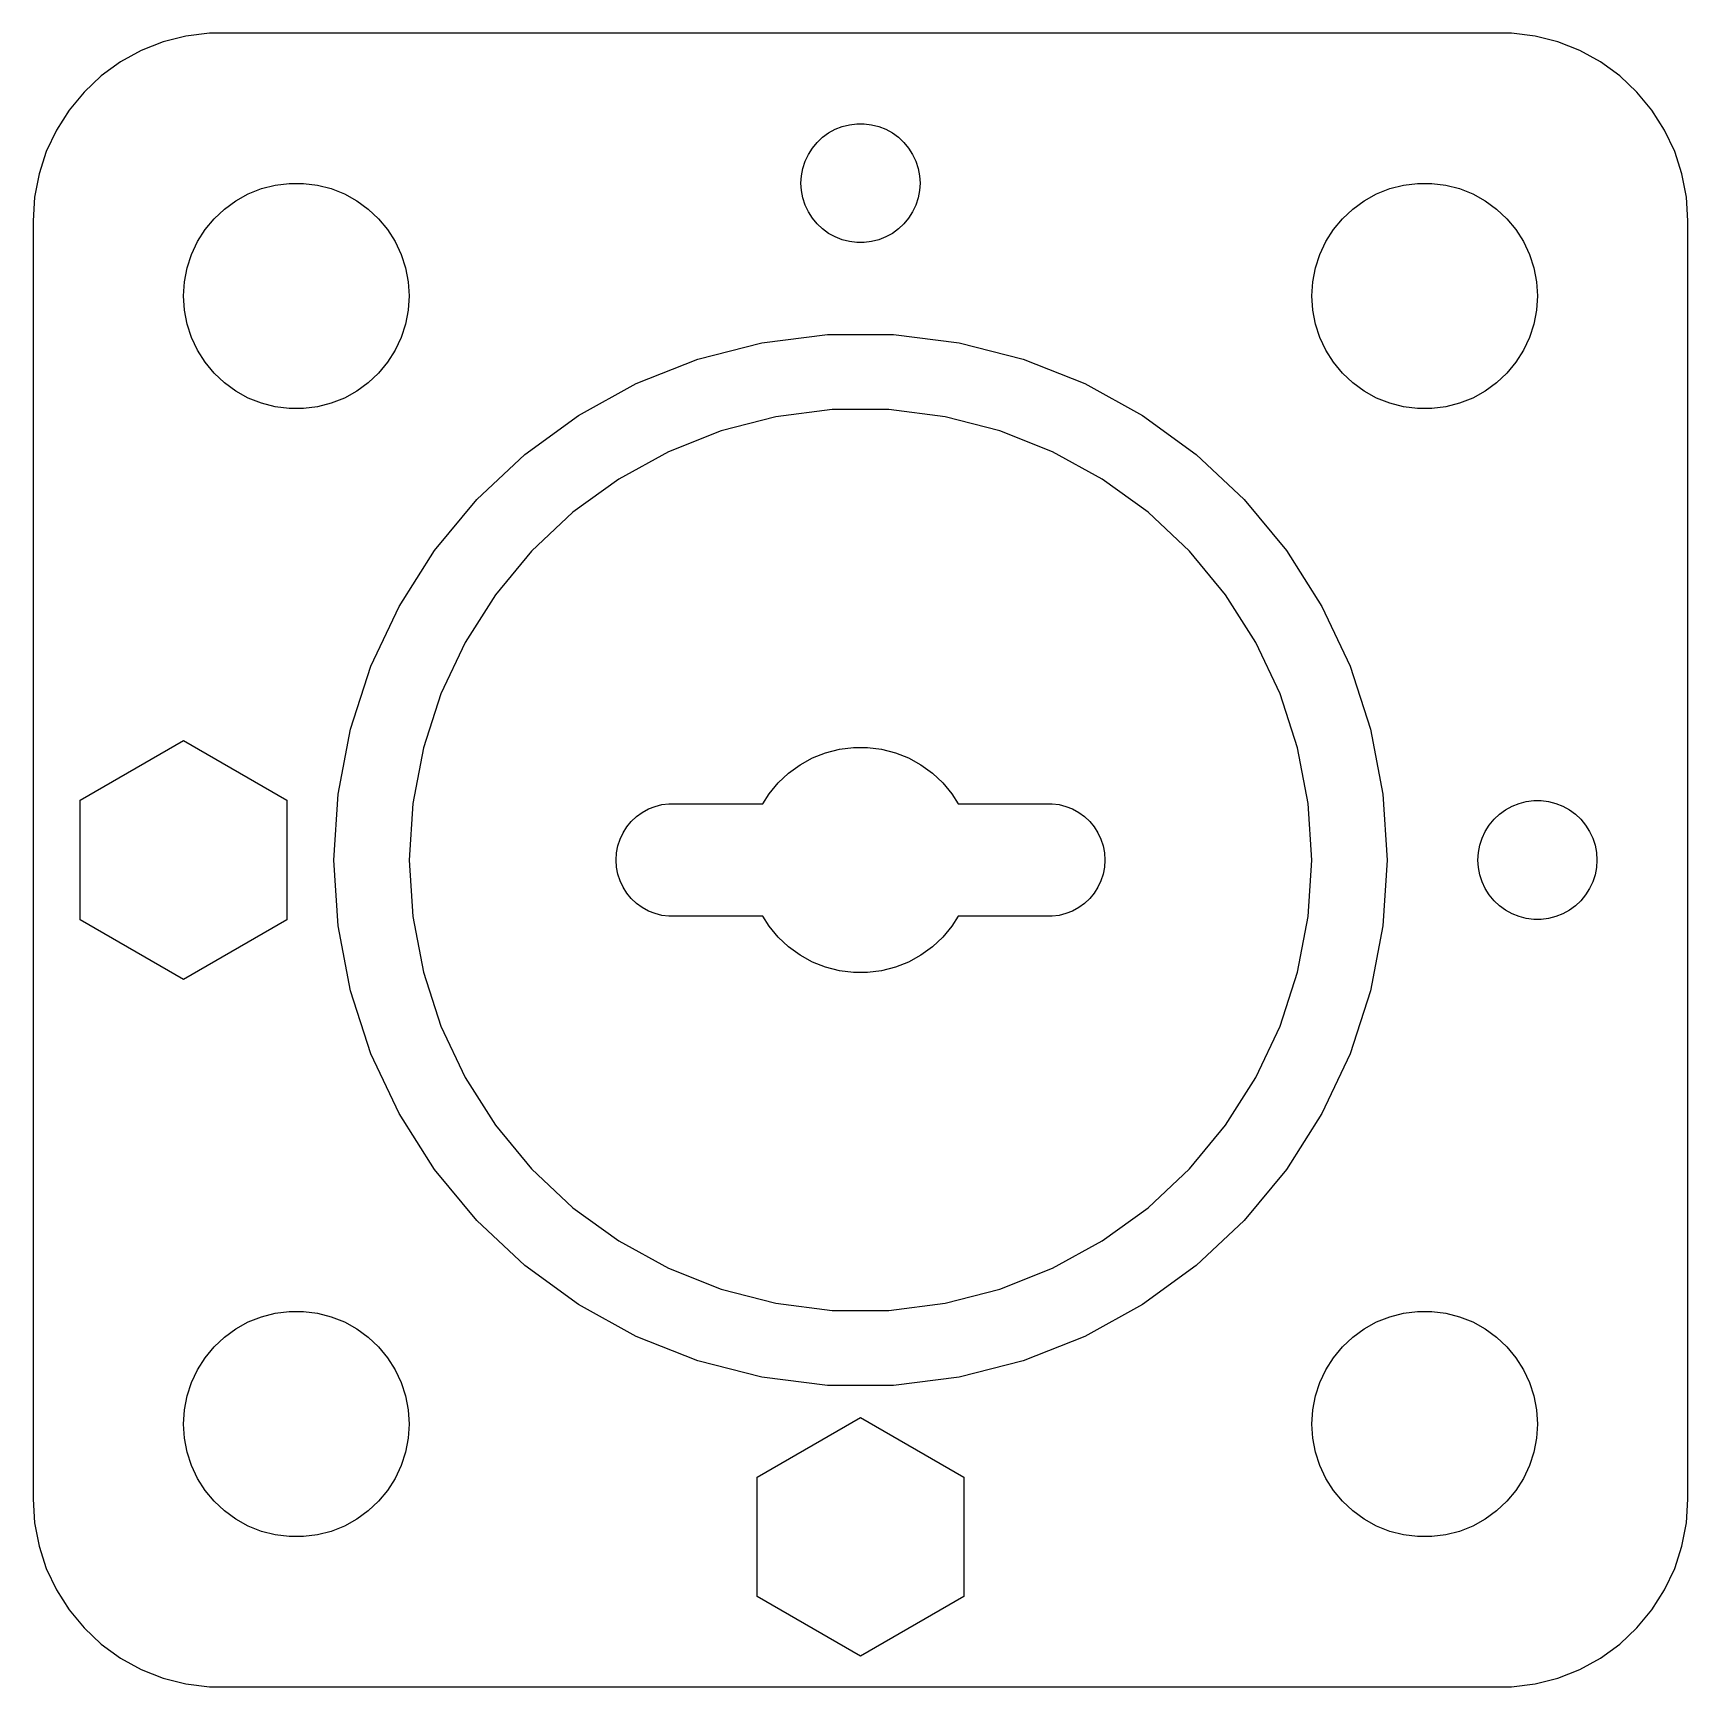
# Model space of a CAD drawing. Header units: metres. Extents: x -22 to 22, y -22 to 238.
# Drawn here: x -22 to 22, y -21.99 to 21.99 of the extents above; entities that cross this region are included whole.
import ezdxf

# ---------------------------------------------------------------- set-up
doc = ezdxf.new("R2010")
doc.units = ezdxf.units.M

msp = doc.modelspace()

# ---------------------------------------------------------------- linework, layer by layer
for p, q in [((-18.5451, 21.7553), (-19.1289, 21.5241)), ((-17.9369, 21.9114), (-18.5451, 21.7553)), ((-17.3139, 21.9901), (-17.9369, 21.9114)), ((17.3139, 21.9901), (-17.3139, 21.9901)), ((17.9369, 21.9114), (17.3139, 21.9901)), ((18.5451, 21.7553), (17.9369, 21.9114)), ((19.1289, 21.5241), (18.5451, 21.7553)), ((-19.6791, 21.2216), (-20.1871, 20.8526)), ((-19.1289, 21.5241), (-19.6791, 21.2216)), ((19.6791, 21.2216), (19.1289, 21.5241)), ((20.1871, 20.8526), (19.6791, 21.2216)), ((-20.1871, 20.8526), (-20.6448, 20.4227)), ((20.6448, 20.4227), (20.1871, 20.8526)), ((-20.6448, 20.4227), (-21.0451, 19.9389)), ((21.0451, 19.9389), (20.6448, 20.4227)), ((-21.0451, 19.9389), (-21.3815, 19.4088)), ((21.3815, 19.4088), (21.0451, 19.9389)), ((-21.3815, 19.4088), (-21.6489, 18.8406)), ((-0.847855, 19.336), (-0.673721, 19.4317)), ((-0.673721, 19.4317), (-0.488968, 19.5049)), ((-0.488968, 19.5049), (-0.296494, 19.5543)), ((-0.296494, 19.5543), (-0.09935, 19.5792)), ((-0.09935, 19.5792), (0.09935, 19.5792)), ((0.09935, 19.5792), (0.296494, 19.5543)), ((0.296494, 19.5543), (0.488968, 19.5049)), ((0.488968, 19.5049), (0.673721, 19.4317)), ((0.673721, 19.4317), (0.847855, 19.336)), ((21.6489, 18.8406), (21.3815, 19.4088)), ((-1.38661, 18.7623), (-1.28014, 18.9301)), ((-1.28014, 18.9301), (-1.15347, 19.0832)), ((-1.15347, 19.0832), (-1.00862, 19.2192)), ((-1.00862, 19.2192), (-0.847855, 19.336)), ((0.847855, 19.336), (1.00862, 19.2192)), ((1.00862, 19.2192), (1.15347, 19.0832)), ((1.15347, 19.0832), (1.28014, 18.9301)), ((1.28014, 18.9301), (1.38661, 18.7623)), ((-21.6489, 18.8406), (-21.8429, 18.2434)), ((-1.53264, 18.3935), (-1.47122, 18.5825)), ((-1.47122, 18.5825), (-1.38661, 18.7623)), ((1.38661, 18.7623), (1.47122, 18.5825)), ((1.47122, 18.5825), (1.53264, 18.3935)), ((21.8429, 18.2434), (21.6489, 18.8406)), ((-21.8429, 18.2434), (-21.9606, 17.6267)), ((-1.58235, 18), (-1.56987, 18.1983)), ((-1.56987, 18.1983), (-1.53264, 18.3935)), ((1.53264, 18.3935), (1.56987, 18.1983)), ((1.56987, 18.1983), (1.58235, 18)), ((21.9606, 17.6267), (21.8429, 18.2434)), ((-21.9606, 17.6267), (-22, 17)), ((-16.6075, 17.533), (-16.2773, 17.7145)), ((-16.2773, 17.7145), (-15.927, 17.8532)), ((-15.927, 17.8532), (-15.5621, 17.9469)), ((-15.5621, 17.9469), (-15.1884, 17.9941)), ((-15.1884, 17.9941), (-14.8116, 17.9941)), ((-14.8116, 17.9941), (-14.4379, 17.9469)), ((-14.4379, 17.9469), (-14.0729, 17.8532)), ((-14.0729, 17.8532), (-13.7227, 17.7145)), ((-13.7227, 17.7145), (-13.3925, 17.533)), ((-1.56987, 17.8017), (-1.58235, 18)), ((-1.53264, 17.6065), (-1.56987, 17.8017)), ((-1.47122, 17.4175), (-1.53264, 17.6065)), ((1.53264, 17.6065), (1.47122, 17.4175)), ((1.56987, 17.8017), (1.53264, 17.6065)), ((1.58235, 18), (1.56987, 17.8017)), ((13.3925, 17.533), (13.7227, 17.7145)), ((13.7227, 17.7145), (14.0729, 17.8532)), ((14.0729, 17.8532), (14.4379, 17.9469)), ((14.4379, 17.9469), (14.8116, 17.9941)), ((14.8116, 17.9941), (15.1884, 17.9941)), ((15.1884, 17.9941), (15.5621, 17.9469)), ((15.5621, 17.9469), (15.927, 17.8532)), ((15.927, 17.8532), (16.2773, 17.7145)), ((16.2773, 17.7145), (16.6075, 17.533)), ((22, 17), (21.9606, 17.6267)), ((-17.1869, 17.0536), (-16.9123, 17.3115)), ((-16.9123, 17.3115), (-16.6075, 17.533)), ((-13.3925, 17.533), (-13.0877, 17.3115)), ((-13.0877, 17.3115), (-12.8131, 17.0536)), ((-1.38661, 17.2377), (-1.47122, 17.4175)), ((-1.28014, 17.0699), (-1.38661, 17.2377)), ((1.38661, 17.2377), (1.28014, 17.0699)), ((1.47122, 17.4175), (1.38661, 17.2377)), ((12.8131, 17.0536), (13.0877, 17.3115)), ((13.0877, 17.3115), (13.3925, 17.533)), ((16.6075, 17.533), (16.9123, 17.3115)), ((16.9123, 17.3115), (17.1869, 17.0536)), ((-22, 17), (-22, -17)), ((-17.6289, 16.4453), (-17.427, 16.7634)), ((-17.427, 16.7634), (-17.1869, 17.0536)), ((-12.8131, 17.0536), (-12.5729, 16.7634)), ((-12.5729, 16.7634), (-12.3711, 16.4453)), ((-1.15347, 16.9168), (-1.28014, 17.0699)), ((-1.00862, 16.7808), (-1.15347, 16.9168)), ((-0.847855, 16.664), (-1.00862, 16.7808)), ((1.00862, 16.7808), (0.847855, 16.664)), ((1.15347, 16.9168), (1.00862, 16.7808)), ((1.28014, 17.0699), (1.15347, 16.9168)), ((12.3711, 16.4453), (12.5729, 16.7634)), ((12.5729, 16.7634), (12.8131, 17.0536)), ((17.1869, 17.0536), (17.427, 16.7634)), ((17.427, 16.7634), (17.6289, 16.4453)), ((22, -17), (22, 17)), ((-17.7893, 16.1044), (-17.6289, 16.4453)), ((-12.3711, 16.4453), (-12.2107, 16.1044)), ((-0.673721, 16.5682), (-0.847855, 16.664)), ((-0.488968, 16.4951), (-0.673721, 16.5682)), ((-0.296494, 16.4457), (-0.488968, 16.4951)), ((-0.09935, 16.4208), (-0.296494, 16.4457)), ((0.09935, 16.4208), (-0.09935, 16.4208)), ((0.296494, 16.4457), (0.09935, 16.4208)), ((0.488968, 16.4951), (0.296494, 16.4457)), ((0.673721, 16.5682), (0.488968, 16.4951)), ((0.847855, 16.664), (0.673721, 16.5682)), ((12.2107, 16.1044), (12.3711, 16.4453)), ((17.6289, 16.4453), (17.7893, 16.1044)), ((-17.9057, 15.7461), (-17.7893, 16.1044)), ((-12.2107, 16.1044), (-12.0942, 15.7461)), ((12.0942, 15.7461), (12.2107, 16.1044)), ((17.7893, 16.1044), (17.9057, 15.7461)), ((-17.9763, 15.376), (-17.9057, 15.7461)), ((-12.0942, 15.7461), (-12.0237, 15.376)), ((12.0237, 15.376), (12.0942, 15.7461)), ((17.9057, 15.7461), (17.9763, 15.376)), ((-18, 15), (-17.9763, 15.376)), ((-17.9763, 14.624), (-18, 15)), ((-12.0237, 15.376), (-12, 15)), ((-12, 15), (-12.0237, 14.624)), ((12, 15), (12.0237, 15.376)), ((12.0237, 14.624), (12, 15)), ((17.9763, 15.376), (18, 15)), ((18, 15), (17.9763, 14.624)), ((-17.9057, 14.2539), (-17.9763, 14.624)), ((-12.0237, 14.624), (-12.0942, 14.2539)), ((12.0942, 14.2539), (12.0237, 14.624)), ((17.9763, 14.624), (17.9057, 14.2539)), ((-17.7893, 13.8956), (-17.9057, 14.2539)), ((-12.0942, 14.2539), (-12.2107, 13.8956)), ((12.2107, 13.8956), (12.0942, 14.2539)), ((17.9057, 14.2539), (17.7893, 13.8956)), ((-17.6289, 13.5547), (-17.7893, 13.8956)), ((-12.2107, 13.8956), (-12.3711, 13.5547)), ((-4.32623, 13.3148), (-2.62334, 13.752)), ((-2.62334, 13.752), (-0.879059, 13.9724)), ((-0.879059, 13.9724), (0.879059, 13.9724)), ((0.879059, 13.9724), (2.62334, 13.752)), ((2.62334, 13.752), (4.32623, 13.3148)), ((12.3711, 13.5547), (12.2107, 13.8956)), ((17.7893, 13.8956), (17.6289, 13.5547)), ((-17.427, 13.2366), (-17.6289, 13.5547)), ((-17.1869, 12.9464), (-17.427, 13.2366)), ((-12.5729, 13.2366), (-12.8131, 12.9464)), ((-12.3711, 13.5547), (-12.5729, 13.2366)), ((-5.96091, 12.6676), (-4.32623, 13.3148)), ((4.32623, 13.3148), (5.96091, 12.6676)), ((12.5729, 13.2366), (12.3711, 13.5547)), ((12.8131, 12.9464), (12.5729, 13.2366)), ((17.427, 13.2366), (17.1869, 12.9464)), ((17.6289, 13.5547), (17.427, 13.2366)), ((-16.9123, 12.6884), (-17.1869, 12.9464)), ((-12.8131, 12.9464), (-13.0877, 12.6884)), ((13.0877, 12.6884), (12.8131, 12.9464)), ((17.1869, 12.9464), (16.9123, 12.6884)), ((-16.6075, 12.467), (-16.9123, 12.6884)), ((-16.2773, 12.2855), (-16.6075, 12.467)), ((-13.3925, 12.467), (-13.7227, 12.2855)), ((-13.0877, 12.6884), (-13.3925, 12.467)), ((-7.50157, 11.8206), (-5.96091, 12.6676)), ((5.96091, 12.6676), (7.50157, 11.8206)), ((13.3925, 12.467), (13.0877, 12.6884)), ((13.7227, 12.2855), (13.3925, 12.467)), ((16.6075, 12.467), (16.2773, 12.2855)), ((16.9123, 12.6884), (16.6075, 12.467)), ((-15.927, 12.1468), (-16.2773, 12.2855)), ((-15.5621, 12.0531), (-15.927, 12.1468)), ((-15.1884, 12.0059), (-15.5621, 12.0531)), ((-14.8116, 12.0059), (-15.1884, 12.0059)), ((-14.4379, 12.0531), (-14.8116, 12.0059)), ((-14.0729, 12.1468), (-14.4379, 12.0531)), ((-13.7227, 12.2855), (-14.0729, 12.1468)), ((-0.753479, 11.9763), (-2.24857, 11.7874)), ((0.753479, 11.9763), (-0.753479, 11.9763)), ((2.24857, 11.7874), (0.753479, 11.9763)), ((14.0729, 12.1468), (13.7227, 12.2855)), ((14.4379, 12.0531), (14.0729, 12.1468)), ((14.8116, 12.0059), (14.4379, 12.0531)), ((15.1884, 12.0059), (14.8116, 12.0059)), ((15.5621, 12.0531), (15.1884, 12.0059)), ((15.927, 12.1468), (15.5621, 12.0531)), ((16.2773, 12.2855), (15.927, 12.1468)), ((-8.92393, 10.7872), (-7.50157, 11.8206)), ((-2.24857, 11.7874), (-3.70819, 11.4127)), ((3.70819, 11.4127), (2.24857, 11.7874)), ((7.50157, 11.8206), (8.92393, 10.7872)), ((-3.70819, 11.4127), (-5.10934, 10.8579)), ((5.10934, 10.8579), (3.70819, 11.4127)), ((-10.2056, 9.58365), (-8.92393, 10.7872)), ((-5.10934, 10.8579), (-6.42992, 10.1319)), ((6.42992, 10.1319), (5.10934, 10.8579)), ((8.92393, 10.7872), (10.2056, 9.58365)), ((-6.42992, 10.1319), (-7.64908, 9.24615)), ((7.64908, 9.24615), (6.42992, 10.1319)), ((-11.3262, 8.22899), (-10.2056, 9.58365)), ((-7.64908, 9.24615), (-8.74762, 8.21455)), ((8.74762, 8.21455), (7.64908, 9.24615)), ((10.2056, 9.58365), (11.3262, 8.22899)), ((-12.2683, 6.74454), (-11.3262, 8.22899)), ((-8.74762, 8.21455), (-9.70819, 7.05342)), ((9.70819, 7.05342), (8.74762, 8.21455)), ((11.3262, 8.22899), (12.2683, 6.74454)), ((-9.70819, 7.05342), (-10.5157, 5.78104)), ((10.5157, 5.78104), (9.70819, 7.05342)), ((-13.0169, 5.15373), (-12.2683, 6.74454)), ((12.2683, 6.74454), (13.0169, 5.15373)), ((-10.5157, 5.78104), (-11.1573, 4.41748)), ((11.1573, 4.41748), (10.5157, 5.78104)), ((-13.5602, 3.48164), (-13.0169, 5.15373)), ((13.0169, 5.15373), (13.5602, 3.48164)), ((-11.1573, 4.41748), (-11.623, 2.98427)), ((11.623, 2.98427), (11.1573, 4.41748)), ((-20.7483, 1.58673), (-18, 3.17348)), ((-18, 3.17348), (-15.2517, 1.58675)), ((-13.8896, 1.75465), (-13.5602, 3.48164)), ((13.5602, 3.48164), (13.8896, 1.75465)), ((-11.623, 2.98427), (-11.9054, 1.504)), ((-1.60747, 2.53297), (-1.27733, 2.71448)), ((-1.27733, 2.71448), (-0.927048, 2.85316)), ((-0.927048, 2.85316), (-0.562134, 2.94685)), ((-0.562134, 2.94685), (-0.18837, 2.99408)), ((-0.18837, 2.99408), (0.18837, 2.99408)), ((0.18837, 2.99408), (0.562134, 2.94685)), ((0.562134, 2.94685), (0.927048, 2.85316)), ((0.927048, 2.85316), (1.27733, 2.71448)), ((1.27733, 2.71448), (1.60747, 2.53297)), ((11.9054, 1.504), (11.623, 2.98427)), ((-2.1869, 2.05363), (-1.91226, 2.31154)), ((-1.91226, 2.31154), (-1.60747, 2.53297)), ((1.60747, 2.53297), (1.91226, 2.31154)), ((1.91226, 2.31154), (2.1869, 2.05363)), ((-2.59605, 1.49704), (-2.42705, 1.76335)), ((-2.42705, 1.76335), (-2.1869, 2.05363)), ((2.1869, 2.05363), (2.42705, 1.76335)), ((2.42705, 1.76335), (2.59605, 1.49704)), ((-20.7483, -1.58675), (-20.7483, 1.58673)), ((-15.2517, 1.58675), (-15.2517, -1.58673)), ((-14, 0), (-13.8896, 1.75465)), ((-11.9054, 1.504), (-12, 0)), ((-5.80373, 1.26648), (-5.63866, 1.35724)), ((-5.63866, 1.35724), (-5.46352, 1.42657)), ((-5.46352, 1.42657), (-5.28107, 1.47342)), ((-5.28107, 1.47342), (-5.09418, 1.49704)), ((-5.09418, 1.49704), (-2.59605, 1.49704)), ((2.59605, 1.49704), (5.09418, 1.49704)), ((5.09418, 1.49704), (5.28107, 1.47342)), ((5.28107, 1.47342), (5.46352, 1.42657)), ((5.46352, 1.42657), (5.63866, 1.35724)), ((5.63866, 1.35724), (5.80373, 1.26648)), ((12, 0), (11.9054, 1.504)), ((13.8896, 1.75465), (14, 0)), ((16.9914, 1.21922), (17.1521, 1.33601)), ((17.1521, 1.33601), (17.3263, 1.43175)), ((17.3263, 1.43175), (17.511, 1.5049)), ((17.511, 1.5049), (17.7035, 1.55432)), ((17.7035, 1.55432), (17.9006, 1.57922)), ((17.9006, 1.57922), (18.0993, 1.57922)), ((18.0993, 1.57922), (18.2965, 1.55432)), ((18.2965, 1.55432), (18.489, 1.5049)), ((18.489, 1.5049), (18.6737, 1.43175)), ((18.6737, 1.43175), (18.8479, 1.33601)), ((18.8479, 1.33601), (19.0086, 1.21922)), ((-6.31445, 0.722626), (-6.21352, 0.881668)), ((-6.21352, 0.881668), (-6.09344, 1.02681)), ((-6.09344, 1.02681), (-5.95613, 1.15576)), ((-5.95613, 1.15576), (-5.80373, 1.26648)), ((5.80373, 1.26648), (5.95613, 1.15576)), ((5.95613, 1.15576), (6.09344, 1.02681)), ((6.09344, 1.02681), (6.21352, 0.881668)), ((6.21352, 0.881668), (6.31445, 0.722626)), ((16.6134, 0.762299), (16.7198, 0.930069)), ((16.7198, 0.930069), (16.8465, 1.08319)), ((16.8465, 1.08319), (16.9914, 1.21922)), ((19.0086, 1.21922), (19.1535, 1.08319)), ((19.1535, 1.08319), (19.2801, 0.930069)), ((19.2801, 0.930069), (19.3866, 0.762299)), ((-6.45287, 0.373032), (-6.39465, 0.552185)), ((-6.39465, 0.552185), (-6.31445, 0.722626)), ((6.31445, 0.722626), (6.39465, 0.552185)), ((6.39465, 0.552185), (6.45287, 0.373032)), ((16.4673, 0.393509), (16.5288, 0.582489)), ((16.5288, 0.582489), (16.6134, 0.762299)), ((19.3866, 0.762299), (19.4712, 0.582489)), ((19.4712, 0.582489), (19.5326, 0.393509)), ((-13.8896, -1.75465), (-14, 0)), ((-12, 0), (-11.9054, -1.504)), ((-6.5, 0), (-6.48816, 0.187988)), ((-6.48816, -0.187988), (-6.5, 0)), ((-6.48816, 0.187988), (-6.45287, 0.373032)), ((6.45287, 0.373032), (6.48816, 0.187988)), ((6.48816, 0.187988), (6.5, 0)), ((6.5, 0), (6.48816, -0.187988)), ((11.9054, -1.504), (12, 0)), ((14, 0), (13.8896, -1.75465)), ((16.4176, 0), (16.4301, 0.198318)), ((16.4301, -0.198318), (16.4176, 0)), ((16.4301, 0.198318), (16.4673, 0.393509)), ((19.5326, 0.393509), (19.5699, 0.198318)), ((19.5699, 0.198318), (19.5824, 0)), ((19.5824, 0), (19.5699, -0.198318)), ((-6.45287, -0.373032), (-6.48816, -0.187988)), ((-6.39465, -0.552185), (-6.45287, -0.373032)), ((6.45287, -0.373032), (6.39465, -0.552185)), ((6.48816, -0.187988), (6.45287, -0.373032)), ((16.4673, -0.393509), (16.4301, -0.198318)), ((16.5288, -0.582489), (16.4673, -0.393509)), ((19.5326, -0.393509), (19.4712, -0.582489)), ((19.5699, -0.198318), (19.5326, -0.393509)), ((-6.31445, -0.722626), (-6.39465, -0.552185)), ((-6.21352, -0.881668), (-6.31445, -0.722626)), ((6.31445, -0.722626), (6.21352, -0.881668)), ((6.39465, -0.552185), (6.31445, -0.722626)), ((16.6134, -0.762299), (16.5288, -0.582489)), ((16.7198, -0.930069), (16.6134, -0.762299)), ((19.3866, -0.762299), (19.2801, -0.930069)), ((19.4712, -0.582489), (19.3866, -0.762299)), ((-6.09344, -1.02681), (-6.21352, -0.881668)), ((-5.95613, -1.15576), (-6.09344, -1.02681)), ((-5.80373, -1.26648), (-5.95613, -1.15576)), ((-5.63866, -1.35724), (-5.80373, -1.26648)), ((5.80373, -1.26648), (5.63866, -1.35724)), ((5.95613, -1.15576), (5.80373, -1.26648)), ((6.09344, -1.02681), (5.95613, -1.15576)), ((6.21352, -0.881668), (6.09344, -1.02681)), ((16.8465, -1.08319), (16.7198, -0.930069)), ((16.9914, -1.21922), (16.8465, -1.08319)), ((17.1521, -1.33601), (16.9914, -1.21922)), ((19.0086, -1.21922), (18.8479, -1.33601)), ((19.1535, -1.08319), (19.0086, -1.21922)), ((19.2801, -0.930069), (19.1535, -1.08319)), ((-18, -3.17348), (-20.7483, -1.58675)), ((-15.2517, -1.58673), (-18, -3.17348)), ((-13.5602, -3.48164), (-13.8896, -1.75465)), ((-11.9054, -1.504), (-11.623, -2.98427)), ((-5.46352, -1.42657), (-5.63866, -1.35724)), ((-5.28107, -1.47342), (-5.46352, -1.42657)), ((-5.09418, -1.49704), (-5.28107, -1.47342)), ((-2.59605, -1.49704), (-5.09418, -1.49704)), ((-2.42705, -1.76335), (-2.59605, -1.49704)), ((2.59605, -1.49704), (2.42705, -1.76335)), ((5.09418, -1.49704), (2.59605, -1.49704)), ((5.28107, -1.47342), (5.09418, -1.49704)), ((5.46352, -1.42657), (5.28107, -1.47342)), ((5.63866, -1.35724), (5.46352, -1.42657)), ((11.623, -2.98427), (11.9054, -1.504)), ((13.8896, -1.75465), (13.5602, -3.48164)), ((17.3263, -1.43175), (17.1521, -1.33601)), ((17.511, -1.5049), (17.3263, -1.43175)), ((17.7035, -1.55432), (17.511, -1.5049)), ((17.9006, -1.57922), (17.7035, -1.55432)), ((18.0993, -1.57922), (17.9006, -1.57922)), ((18.2965, -1.55432), (18.0993, -1.57922)), ((18.489, -1.5049), (18.2965, -1.55432)), ((18.6737, -1.43175), (18.489, -1.5049)), ((18.8479, -1.33601), (18.6737, -1.43175)), ((-2.1869, -2.05363), (-2.42705, -1.76335)), ((-1.91226, -2.31154), (-2.1869, -2.05363)), ((2.1869, -2.05363), (1.91226, -2.31154)), ((2.42705, -1.76335), (2.1869, -2.05363)), ((-1.60747, -2.53297), (-1.91226, -2.31154)), ((-1.27733, -2.71448), (-1.60747, -2.53297)), ((1.60747, -2.53297), (1.27733, -2.71448)), ((1.91226, -2.31154), (1.60747, -2.53297)), ((-11.623, -2.98427), (-11.1573, -4.41748)), ((-0.927048, -2.85316), (-1.27733, -2.71448)), ((-0.562134, -2.94685), (-0.927048, -2.85316)), ((-0.18837, -2.99408), (-0.562134, -2.94685)), ((0.18837, -2.99408), (-0.18837, -2.99408)), ((0.562134, -2.94685), (0.18837, -2.99408)), ((0.927048, -2.85316), (0.562134, -2.94685)), ((1.27733, -2.71448), (0.927048, -2.85316)), ((11.1573, -4.41748), (11.623, -2.98427)), ((-13.0169, -5.15373), (-13.5602, -3.48164)), ((13.5602, -3.48164), (13.0169, -5.15373)), ((-11.1573, -4.41748), (-10.5157, -5.78104)), ((10.5157, -5.78104), (11.1573, -4.41748)), ((-12.2683, -6.74454), (-13.0169, -5.15373)), ((13.0169, -5.15373), (12.2683, -6.74454)), ((-10.5157, -5.78104), (-9.70819, -7.05342)), ((9.70819, -7.05342), (10.5157, -5.78104)), ((-11.3262, -8.22899), (-12.2683, -6.74454)), ((12.2683, -6.74454), (11.3262, -8.22899)), ((-9.70819, -7.05342), (-8.74762, -8.21455)), ((8.74762, -8.21455), (9.70819, -7.05342)), ((-10.2056, -9.58365), (-11.3262, -8.22899)), ((-8.74762, -8.21455), (-7.64908, -9.24615)), ((7.64908, -9.24615), (8.74762, -8.21455)), ((11.3262, -8.22899), (10.2056, -9.58365)), ((-8.92393, -10.7872), (-10.2056, -9.58365)), ((-7.64908, -9.24615), (-6.42992, -10.1319)), ((6.42992, -10.1319), (7.64908, -9.24615)), ((10.2056, -9.58365), (8.92393, -10.7872)), ((-6.42992, -10.1319), (-5.10934, -10.8579)), ((5.10934, -10.8579), (6.42992, -10.1319)), ((-7.50157, -11.8206), (-8.92393, -10.7872)), ((-5.10934, -10.8579), (-3.70819, -11.4127)), ((3.70819, -11.4127), (5.10934, -10.8579)), ((8.92393, -10.7872), (7.50157, -11.8206)), ((-3.70819, -11.4127), (-2.24857, -11.7874)), ((2.24857, -11.7874), (3.70819, -11.4127)), ((-5.96091, -12.6676), (-7.50157, -11.8206)), ((-2.24857, -11.7874), (-0.753479, -11.9763)), ((0.753479, -11.9763), (2.24857, -11.7874)), ((7.50157, -11.8206), (5.96091, -12.6676)), ((-16.6075, -12.467), (-16.2773, -12.2855)), ((-16.2773, -12.2855), (-15.927, -12.1468)), ((-15.927, -12.1468), (-15.5621, -12.0531)), ((-15.5621, -12.0531), (-15.1884, -12.0059)), ((-15.1884, -12.0059), (-14.8116, -12.0059)), ((-14.8116, -12.0059), (-14.4379, -12.0531)), ((-14.4379, -12.0531), (-14.0729, -12.1468)), ((-14.0729, -12.1468), (-13.7227, -12.2855)), ((-13.7227, -12.2855), (-13.3925, -12.467)), ((-0.753479, -11.9763), (0.753479, -11.9763)), ((13.3925, -12.467), (13.7227, -12.2855)), ((13.7227, -12.2855), (14.0729, -12.1468)), ((14.0729, -12.1468), (14.4379, -12.0531)), ((14.4379, -12.0531), (14.8116, -12.0059)), ((14.8116, -12.0059), (15.1884, -12.0059)), ((15.1884, -12.0059), (15.5621, -12.0531)), ((15.5621, -12.0531), (15.927, -12.1468)), ((15.927, -12.1468), (16.2773, -12.2855)), ((16.2773, -12.2855), (16.6075, -12.467)), ((-17.1869, -12.9464), (-16.9123, -12.6884)), ((-16.9123, -12.6884), (-16.6075, -12.467)), ((-13.3925, -12.467), (-13.0877, -12.6884)), ((-13.0877, -12.6884), (-12.8131, -12.9464)), ((-4.32623, -13.3148), (-5.96091, -12.6676)), ((5.96091, -12.6676), (4.32623, -13.3148)), ((12.8131, -12.9464), (13.0877, -12.6884)), ((13.0877, -12.6884), (13.3925, -12.467)), ((16.6075, -12.467), (16.9123, -12.6884)), ((16.9123, -12.6884), (17.1869, -12.9464)), ((-17.427, -13.2366), (-17.1869, -12.9464)), ((-12.8131, -12.9464), (-12.5729, -13.2366)), ((12.5729, -13.2366), (12.8131, -12.9464)), ((17.1869, -12.9464), (17.427, -13.2366)), ((-17.7893, -13.8956), (-17.6289, -13.5547)), ((-17.6289, -13.5547), (-17.427, -13.2366)), ((-12.5729, -13.2366), (-12.3711, -13.5547)), ((-12.3711, -13.5547), (-12.2107, -13.8956)), ((-2.62334, -13.752), (-4.32623, -13.3148)), ((4.32623, -13.3148), (2.62334, -13.752)), ((12.2107, -13.8956), (12.3711, -13.5547)), ((12.3711, -13.5547), (12.5729, -13.2366)), ((17.427, -13.2366), (17.6289, -13.5547)), ((17.6289, -13.5547), (17.7893, -13.8956)), ((-17.9057, -14.2539), (-17.7893, -13.8956)), ((-12.2107, -13.8956), (-12.0942, -14.2539)), ((-0.879059, -13.9724), (-2.62334, -13.752)), ((0.879059, -13.9724), (-0.879059, -13.9724)), ((2.62334, -13.752), (0.879059, -13.9724)), ((12.0942, -14.2539), (12.2107, -13.8956)), ((17.7893, -13.8956), (17.9057, -14.2539)), ((-17.9763, -14.624), (-17.9057, -14.2539)), ((-12.0942, -14.2539), (-12.0237, -14.624)), ((12.0237, -14.624), (12.0942, -14.2539)), ((17.9057, -14.2539), (17.9763, -14.624)), ((-18, -15), (-17.9763, -14.624)), ((-12.0237, -14.624), (-12, -15)), ((-2.74832, -16.4133), (0, -14.8265)), ((0, -14.8265), (2.74832, -16.4133)), ((12, -15), (12.0237, -14.624)), ((17.9763, -14.624), (18, -15)), ((-17.9763, -15.376), (-18, -15)), ((-17.9057, -15.7461), (-17.9763, -15.376)), ((-12.0237, -15.376), (-12.0942, -15.7461)), ((-12, -15), (-12.0237, -15.376)), ((12.0237, -15.376), (12, -15)), ((12.0942, -15.7461), (12.0237, -15.376)), ((17.9763, -15.376), (17.9057, -15.7461)), ((18, -15), (17.9763, -15.376)), ((-17.7893, -16.1044), (-17.9057, -15.7461)), ((-12.0942, -15.7461), (-12.2107, -16.1044)), ((12.2107, -16.1044), (12.0942, -15.7461)), ((17.9057, -15.7461), (17.7893, -16.1044)), ((-17.6289, -16.4453), (-17.7893, -16.1044)), ((-12.2107, -16.1044), (-12.3711, -16.4453)), ((12.3711, -16.4453), (12.2107, -16.1044)), ((17.7893, -16.1044), (17.6289, -16.4453)), ((-17.427, -16.7634), (-17.6289, -16.4453)), ((-12.3711, -16.4453), (-12.5729, -16.7634)), ((-2.74832, -19.5867), (-2.74832, -16.4133)), ((2.74832, -16.4133), (2.74832, -19.5867)), ((12.5729, -16.7634), (12.3711, -16.4453)), ((17.6289, -16.4453), (17.427, -16.7634)), ((-22, -17), (-21.9606, -17.6267)), ((-17.1869, -17.0536), (-17.427, -16.7634)), ((-16.9123, -17.3115), (-17.1869, -17.0536)), ((-12.8131, -17.0536), (-13.0877, -17.3115)), ((-12.5729, -16.7634), (-12.8131, -17.0536)), ((12.8131, -17.0536), (12.5729, -16.7634)), ((13.0877, -17.3115), (12.8131, -17.0536)), ((17.1869, -17.0536), (16.9123, -17.3115)), ((17.427, -16.7634), (17.1869, -17.0536)), ((21.9606, -17.6267), (22, -17)), ((-16.6075, -17.533), (-16.9123, -17.3115)), ((-16.2773, -17.7145), (-16.6075, -17.533)), ((-13.3925, -17.533), (-13.7227, -17.7145)), ((-13.0877, -17.3115), (-13.3925, -17.533)), ((13.3925, -17.533), (13.0877, -17.3115)), ((13.7227, -17.7145), (13.3925, -17.533)), ((16.6075, -17.533), (16.2773, -17.7145)), ((16.9123, -17.3115), (16.6075, -17.533)), ((-21.9606, -17.6267), (-21.8429, -18.2434)), ((-15.927, -17.8532), (-16.2773, -17.7145)), ((-15.5621, -17.9469), (-15.927, -17.8532)), ((-15.1884, -17.9941), (-15.5621, -17.9469)), ((-14.8116, -17.9941), (-15.1884, -17.9941)), ((-14.4379, -17.9469), (-14.8116, -17.9941)), ((-14.0729, -17.8532), (-14.4379, -17.9469)), ((-13.7227, -17.7145), (-14.0729, -17.8532)), ((14.0729, -17.8532), (13.7227, -17.7145)), ((14.4379, -17.9469), (14.0729, -17.8532)), ((14.8116, -17.9941), (14.4379, -17.9469)), ((15.1884, -17.9941), (14.8116, -17.9941)), ((15.5621, -17.9469), (15.1884, -17.9941)), ((15.927, -17.8532), (15.5621, -17.9469)), ((16.2773, -17.7145), (15.927, -17.8532)), ((21.8429, -18.2434), (21.9606, -17.6267)), ((-21.8429, -18.2434), (-21.6489, -18.8406)), ((21.6489, -18.8406), (21.8429, -18.2434)), ((-21.6489, -18.8406), (-21.3815, -19.4088)), ((21.3815, -19.4088), (21.6489, -18.8406)), ((-21.3815, -19.4088), (-21.0451, -19.9389)), ((0, -21.1735), (-2.74832, -19.5867)), ((2.74832, -19.5867), (0, -21.1735)), ((21.0451, -19.9389), (21.3815, -19.4088)), ((-21.0451, -19.9389), (-20.6448, -20.4227)), ((20.6448, -20.4227), (21.0451, -19.9389)), ((-20.6448, -20.4227), (-20.1871, -20.8526)), ((20.1871, -20.8526), (20.6448, -20.4227)), ((-20.1871, -20.8526), (-19.6791, -21.2216)), ((19.6791, -21.2216), (20.1871, -20.8526)), ((-19.6791, -21.2216), (-19.1289, -21.5241)), ((-19.1289, -21.5241), (-18.5451, -21.7553)), ((18.5451, -21.7553), (19.1289, -21.5241)), ((19.1289, -21.5241), (19.6791, -21.2216)), ((-18.5451, -21.7553), (-17.9369, -21.9114)), ((-17.9369, -21.9114), (-17.3139, -21.9901)), ((-17.3139, -21.9901), (17.3139, -21.9901)), ((17.3139, -21.9901), (17.9369, -21.9114)), ((17.9369, -21.9114), (18.5451, -21.7553))]:
    msp.add_line(p, q)

doc.saveas('drawing.dxf')
